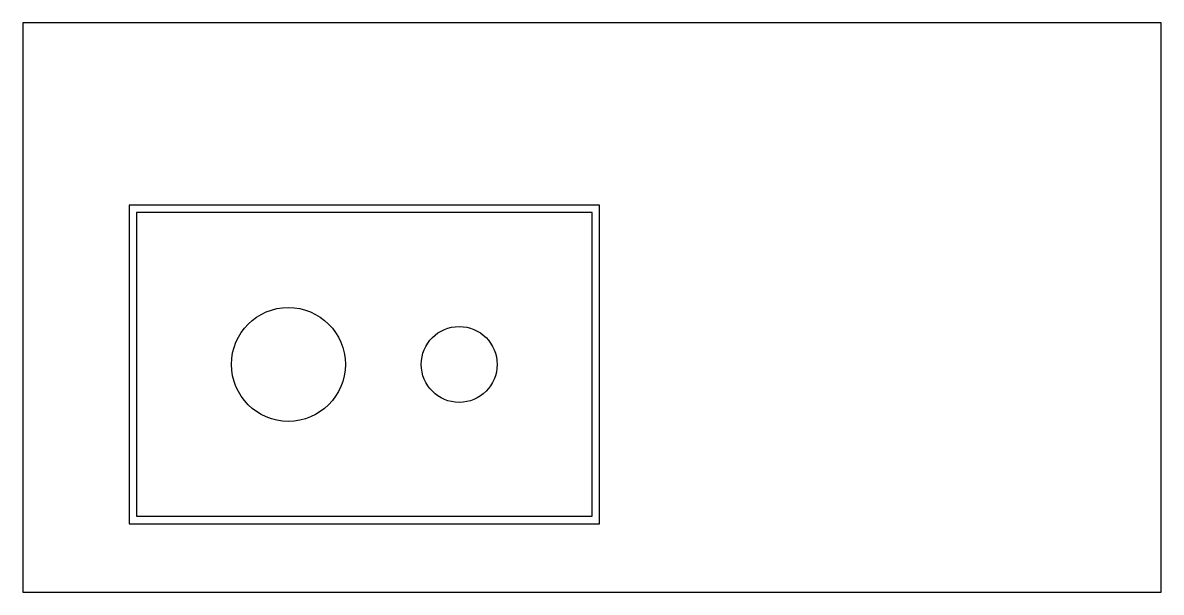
# Model space of a CAD drawing. Header units: millimetres. Extents: x 0 to 300, y 0 to 150.
import ezdxf

# ---------------------------------------------------------------- set-up
doc = ezdxf.new("R2010")
doc.units = ezdxf.units.MM
for name, color, linetype in [('BIN_BOUNDARY', 5, 'Continuous'), ('CUT', 7, 'Continuous'), ('OUT_SHAPE', 1, 'Continuous')]:
    doc.layers.add(name, color=color, linetype=linetype)

msp = doc.modelspace()

# ---------------------------------------------------------------- linework, layer by layer
at = {"layer": 'BIN_BOUNDARY'}
msp.add_lwpolyline([(0, 0), (300, 0), (300, 150), (0, 150)], close=True, dxfattribs=at)
at = {"layer": 'CUT'}
msp.add_lwpolyline([(30, 20), (150, 20), (150, 100), (30, 100)], close=True, dxfattribs=at)
for centre, radius in [((70, 60), 15), ((115, 60), 10)]:
    msp.add_circle(centre, radius, dxfattribs=at)
at = {"layer": 'OUT_SHAPE'}
msp.add_lwpolyline([(28, 18), (152, 18), (152, 102), (28, 102)], close=True, dxfattribs=at)

doc.saveas('drawing.dxf')
